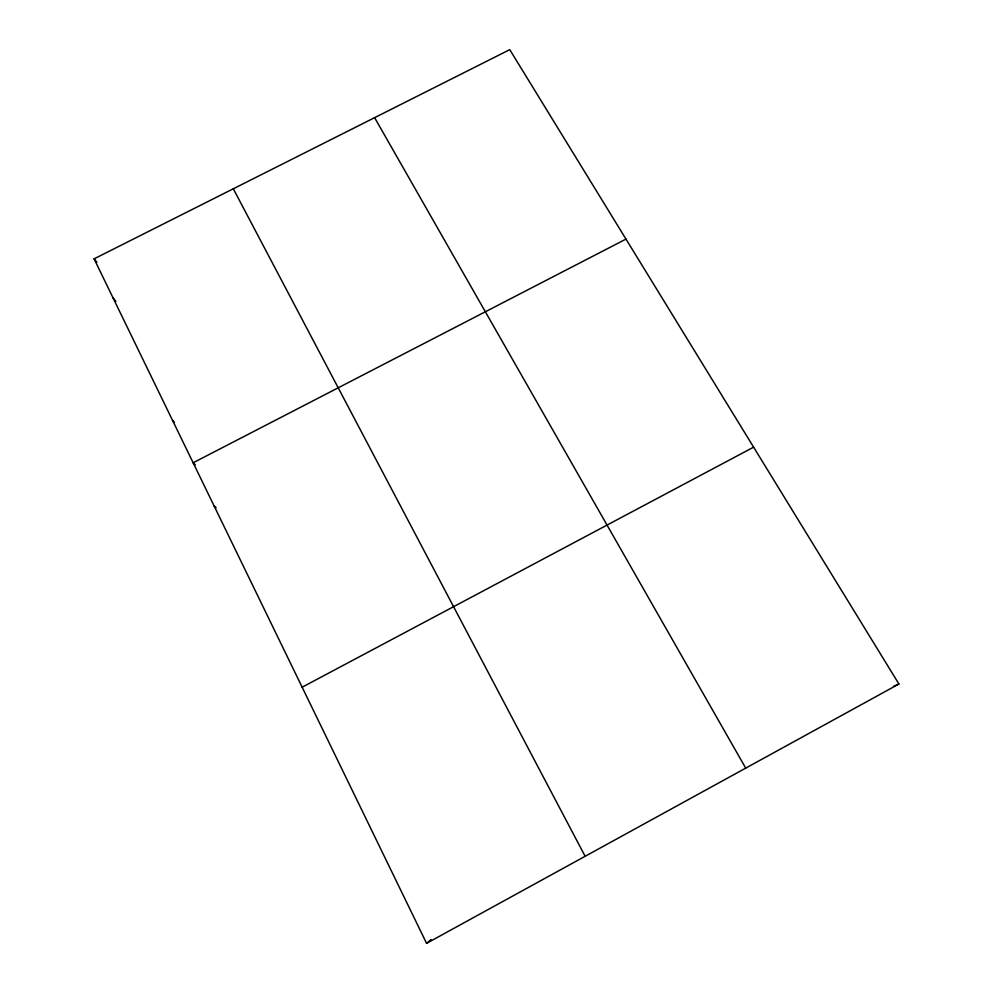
<?xml version="1.0" encoding="UTF-8"?>
<svg xmlns="http://www.w3.org/2000/svg" width="993" height="993" viewBox="0 0 993 993"><rect width="100%" height="100%" fill="white"/><g stroke="black" fill="none" stroke-linecap="round" stroke-linejoin="round"><path stroke-width="1.49" d="M426.568 943.35L898.913 684.016L509.757 49.65L94.087 258.85L426.568 943.35L431.099 939.502M302.145 687.206L753.613 447.16M625.975 239.102L193.138 462.775L195.311 464.898M893.638 686.262L898.913 684.016M214.091 505.921L216.164 507.808M172.571 420.436L174.47 422.397M113.165 298.123L115.883 301.313M94.087 258.85L96.904 262.239M374.609 117.658L745.706 768.123M233.305 188.782L585.138 856.289"/></g></svg>
